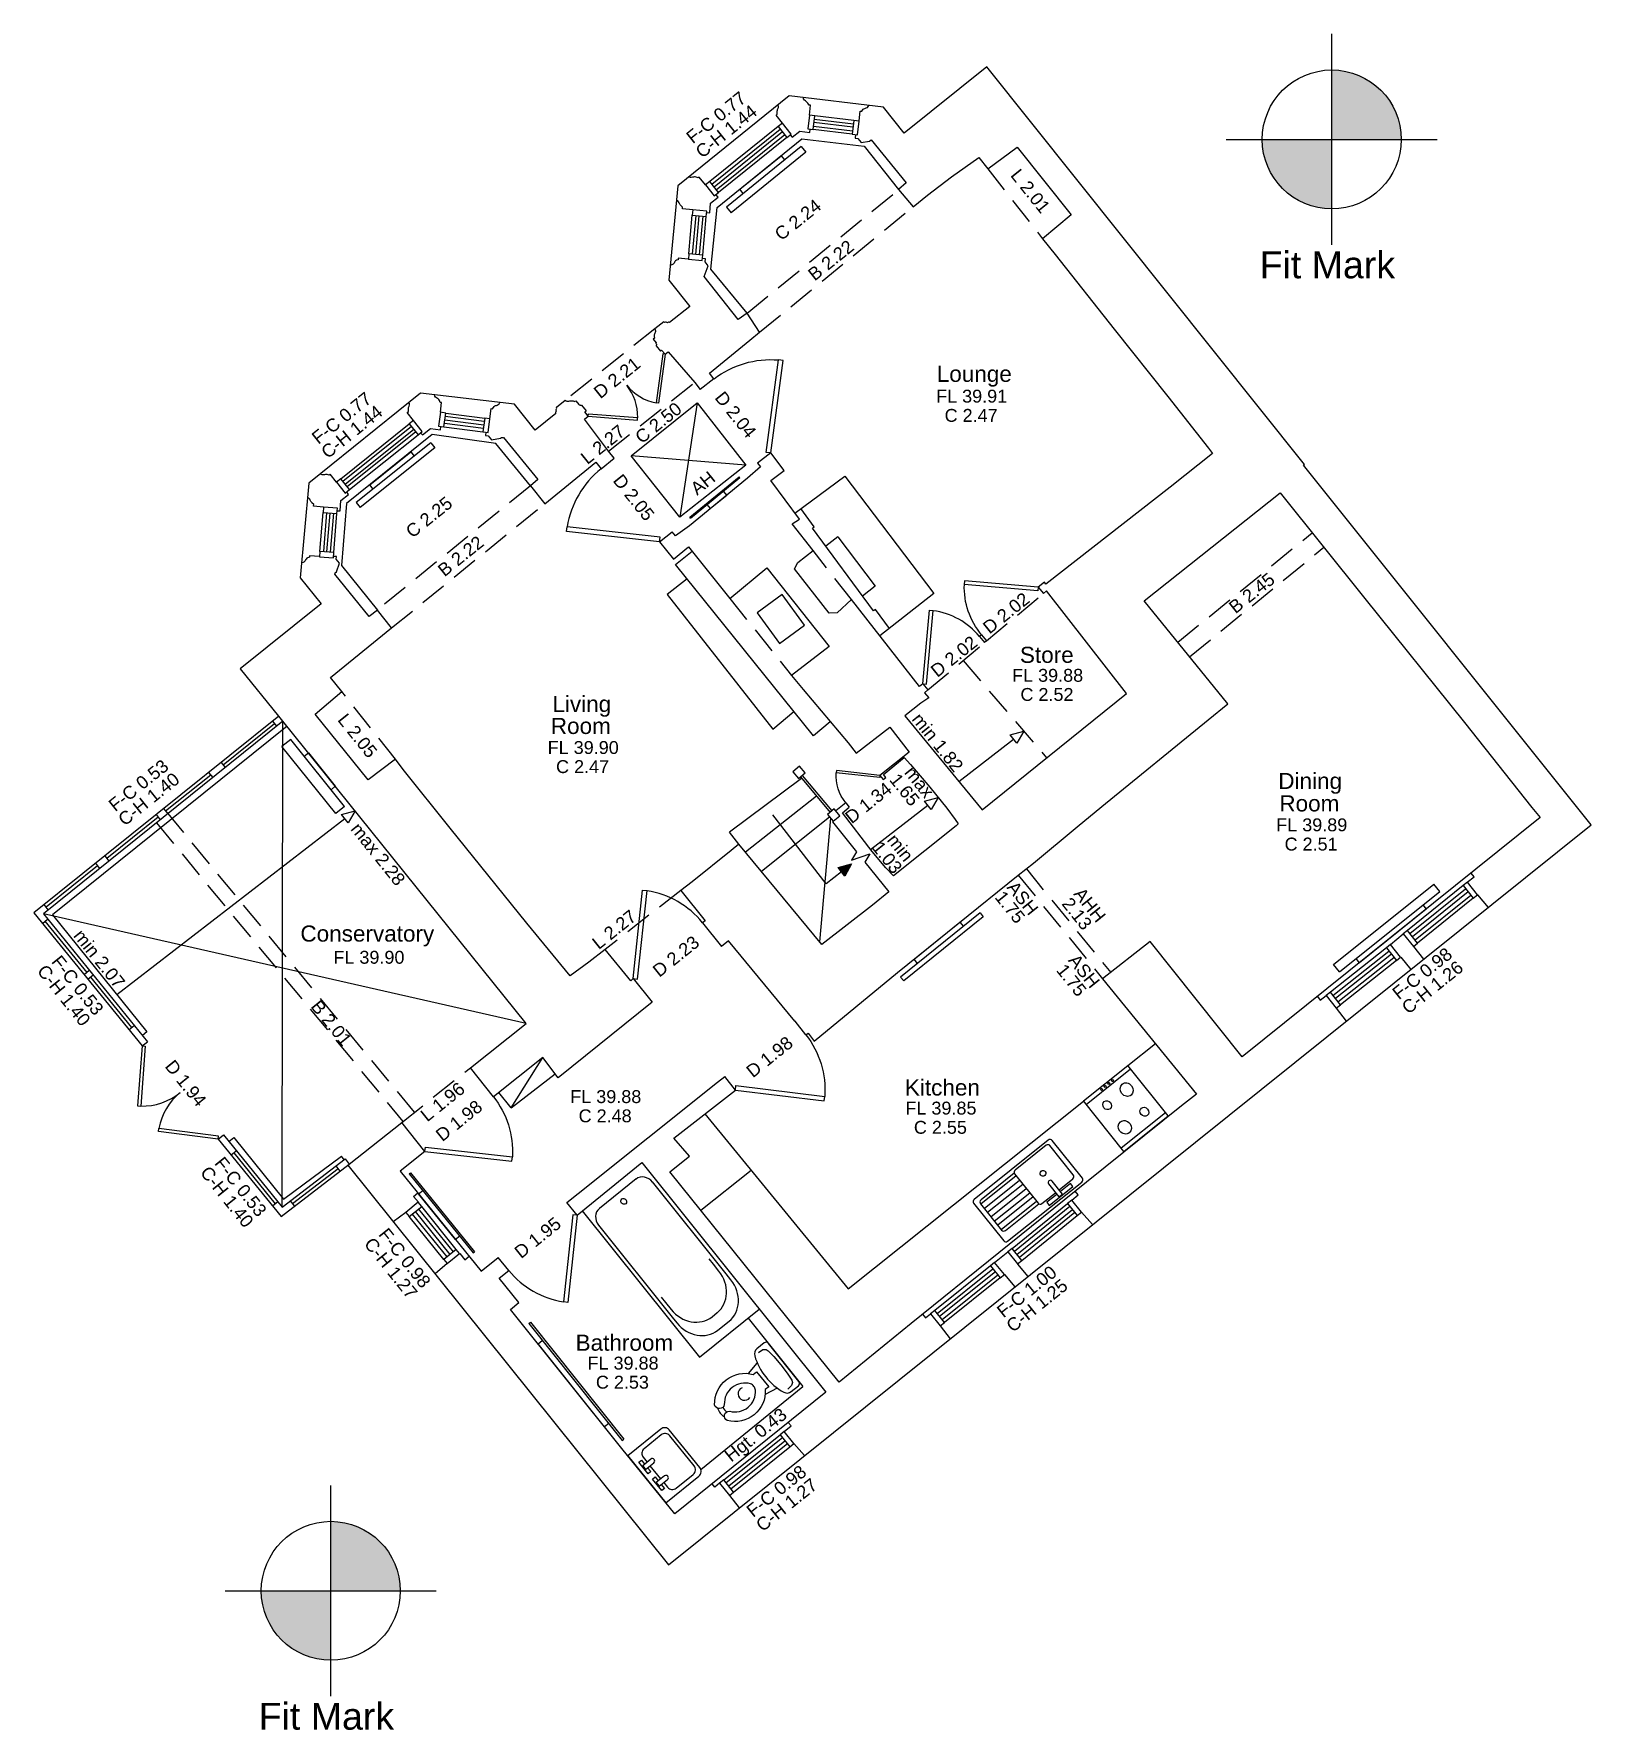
# Model space of a CAD drawing. Extents: x 264089.1 to 264103.6, y 695134.3 to 695150.
import ezdxf
from ezdxf.enums import TextEntityAlignment as Align

# ---------------------------------------------------------------- set-up
doc = ezdxf.new("R2010")
doc.units = 0
doc.linetypes.add('DASHED2', pattern=[0.375, 0.25, -0.125])
doc.layers.get('0').update_dxf_attribs({"linetype": 'CONTINUOUS'})
for name, color, linetype in [('ACCESS_HATCH', 253, 'CONTINUOUS'), ('BEAMS', 12, 'DASHED2'), ('CEILING_HEIGHTS', 84, 'CONTINUOUS'), ('CEILING_LINE', 84, 'DASHED2'), ('DOORS', 10, 'CONTINUOUS'), ('ELECTRICAL', 2, 'CONTINUOUS'), ('EXTERNAL_WALLS', 34, 'CONTINUOUS'), ('FIREPLACE', 84, 'CONTINUOUS'), ('FITMARK', 253, 'CONTINUOUS'), ('FIXTURES', 85, 'CONTINUOUS'), ('FLOOR_LEVELS', 1, 'CONTINUOUS'), ('INTERNAL_WALLS', 40, 'CONTINUOUS'), ('KITCHEN', 85, 'CONTINUOUS'), ('LINTEL', 114, 'DASHED2'), ('RADIATORS', 212, 'CONTINUOUS'), ('ROOM_NAME', 7, 'CONTINUOUS'), ('SANITARY', 85, 'CONTINUOUS'), ('SKYLIGHTS', 142, 'CONTINUOUS'), ('STAIRS', 203, 'CONTINUOUS'), ('WINDOWS', 142, 'CONTINUOUS')]:
    doc.layers.add(name, color=color, linetype=linetype)
doc.styles.add('ARIAL', font='arial.ttf')
doc.styles.get("Standard").update_dxf_attribs({"font": 'arial.ttf'})

# ---------------------------------------------------------------- blocks, each defined once
blk = doc.blocks.new('1 SD')
at = {"layer": 'DOORS'}
for p, q in [((0, 0), (0.707, 0.707)), ((0.035, -0.035), (0.742, 0.671)), ((0, 0), (0.035, -0.035))]:
    blk.add_line(p, q, dxfattribs=at)
blk.add_lwpolyline([(0.707, 0.707), (0.742, 0.671)], dxfattribs=at)
blk.add_arc((0.001, 0), 0.999, 359.9944, 42.1467, dxfattribs=at)
blk = doc.blocks.new('*U146')
at = {"layer": 'RADIATORS'}
for p, q in [((0.05, 0.89), (0.05, 0)), ((0.05, 0.89), (0.11, 0.89)), ((0.11, 0.89), (0.11, 0)), ((0, 0.201), (0, 0.69)), ((0, 0.69), (0.05, 0.69)), ((0.05, 0.201), (0, 0.201)), ((0.05, 0), (0.11, 0))]:
    blk.add_line(p, q, dxfattribs=at)
blk = doc.blocks.new('*U141')
at = {"layer": 'WINDOWS'}
for p, q in [((0.05, 0.13), (0, 0.13)), ((0, 0.13), (0, 0)), ((0, 0), (0.05, 0)), ((0.05, 0), (0.05, 0.13)), ((0.413, 0.13), (0.05, 0.13)), ((0.413, 0.065), (0.05, 0.065)), ((0.413, 0), (0.05, 0)), ((0.463, 0.13), (0.413, 0.13)), ((0.413, 0.13), (0.413, 0)), ((0.463, 0), (0.463, 0.13)), ((0.413, 0), (0.463, 0))]:
    blk.add_line(p, q, dxfattribs=at)
for points in [[(0.05, 0.097), (0.413, 0.097)], [(0.05, 0.032), (0.413, 0.032)]]:
    blk.add_lwpolyline(points, dxfattribs=at)
blk = doc.blocks.new('*U142')
at = {"layer": 'WINDOWS'}
for p, q in [((0.05, 0.13), (0, 0.13)), ((0, 0.13), (0, 0)), ((0, 0), (0.05, 0)), ((0.05, 0), (0.05, 0.13)), ((0.868, 0.13), (0.05, 0.13)), ((0.868, 0.065), (0.05, 0.065)), ((0.868, 0), (0.05, 0)), ((0.918, 0.13), (0.868, 0.13)), ((0.868, 0.13), (0.868, 0)), ((0.918, 0), (0.918, 0.13)), ((0.868, 0), (0.918, 0))]:
    blk.add_line(p, q, dxfattribs=at)
for points in [[(0.05, 0.097), (0.868, 0.097)], [(0.05, 0.032), (0.868, 0.032)]]:
    blk.add_lwpolyline(points, dxfattribs=at)
blk = doc.blocks.new('*U138')
at = {"layer": 'WINDOWS'}
for p, q in [((0.05, 0.13), (0, 0.13)), ((0, 0.13), (0, 0)), ((0, 0), (0.05, 0)), ((0.05, 0), (0.05, 0.13)), ((0.416, 0.13), (0.05, 0.13)), ((0.416, 0.065), (0.05, 0.065)), ((0.416, 0), (0.05, 0)), ((0.466, 0.13), (0.416, 0.13)), ((0.416, 0.13), (0.416, 0)), ((0.466, 0), (0.466, 0.13)), ((0.416, 0), (0.466, 0))]:
    blk.add_line(p, q, dxfattribs=at)
for points in [[(0.05, 0.097), (0.416, 0.097)], [(0.05, 0.032), (0.416, 0.032)]]:
    blk.add_lwpolyline(points, dxfattribs=at)
blk = doc.blocks.new('DD_Kubit')
at = {"layer": 'DOORS'}
for p, q in [((0, 0), (0.362, 0.345)), ((0.017, -0.018), (0.38, 0.326)), ((0.362, 0.345), (0.38, 0.326)), ((0.638, 0.345), (0.62, 0.326)), ((0.983, -0.018), (0.62, 0.326)), ((1, 0), (0.638, 0.345)), ((0, 0), (0.017, -0.018)), ((1, 0), (0.983, -0.018))]:
    blk.add_line(p, q, dxfattribs=at)
for centre, major_axis, start_param, end_param in [((-0.006, -0.001), (-0.358, 0.358), 3.929235, 4.630158), ((1.006, -0.001), (0.358, 0.358), 1.653027, 2.35395)]:
    blk.add_ellipse(centre, major_axis=major_axis, ratio=1, start_param=start_param, end_param=end_param, dxfattribs=at)
blk = doc.blocks.new('1 DD')
blk.add_blockref('DD_Kubit', (0, 0))
blk = doc.blocks.new('*U139')
at = {"layer": 'RADIATORS'}
for p, q in [((0.05, 0.596), (0.05, 0)), ((0.05, 0.596), (0.06, 0.596)), ((0.06, 0.596), (0.06, 0)), ((0, 0.201), (0, 0.396)), ((0, 0.396), (0.05, 0.396)), ((0.05, 0.201), (0, 0.201)), ((0.05, 0), (0.06, 0))]:
    blk.add_line(p, q, dxfattribs=at)
blk = doc.blocks.new('*U140')
at = {"layer": 'WINDOWS'}
for p, q in [((0.05, 0.13), (0, 0.13)), ((0, 0.13), (0, 0)), ((0, 0), (0.05, 0)), ((0.05, 0), (0.05, 0.13)), ((0.411, 0.13), (0.05, 0.13)), ((0.411, 0.065), (0.05, 0.065)), ((0.411, 0), (0.05, 0)), ((0.461, 0.13), (0.411, 0.13)), ((0.411, 0.13), (0.411, 0)), ((0.461, 0), (0.461, 0.13)), ((0.411, 0), (0.461, 0))]:
    blk.add_line(p, q, dxfattribs=at)
for points in [[(0.05, 0.097), (0.411, 0.097)], [(0.05, 0.032), (0.411, 0.032)]]:
    blk.add_lwpolyline(points, dxfattribs=at)
blk = doc.blocks.new('*U143')
at = {"layer": 'WINDOWS'}
for p, q in [((0.05, 0.13), (0, 0.13)), ((0, 0.13), (0, 0)), ((0, 0), (0.05, 0)), ((0.05, 0), (0.05, 0.13)), ((0.868, 0.13), (0.05, 0.13)), ((0.868, 0.065), (0.05, 0.065)), ((0.868, 0), (0.05, 0)), ((0.918, 0.13), (0.868, 0.13)), ((0.868, 0.13), (0.868, 0)), ((0.918, 0), (0.918, 0.13)), ((0.868, 0), (0.918, 0))]:
    blk.add_line(p, q, dxfattribs=at)
for points in [[(0.05, 0.098), (0.868, 0.098)], [(0.05, 0.033), (0.868, 0.033)]]:
    blk.add_lwpolyline(points, dxfattribs=at)
blk = doc.blocks.new('*U144')
at = {"layer": 'WINDOWS'}
for p, q in [((0.05, 0.13), (0, 0.13)), ((0, 0.13), (0, 0)), ((0, 0), (0.05, 0)), ((0.05, 0), (0.05, 0.13)), ((0.416, 0.13), (0.05, 0.13)), ((0.416, 0.065), (0.05, 0.065)), ((0.416, 0), (0.05, 0)), ((0.466, 0.13), (0.416, 0.13)), ((0.416, 0.13), (0.416, 0)), ((0.466, 0), (0.466, 0.13)), ((0.416, 0), (0.466, 0))]:
    blk.add_line(p, q, dxfattribs=at)
for points in [[(0.05, 0.097), (0.416, 0.097)], [(0.05, 0.032), (0.416, 0.032)]]:
    blk.add_lwpolyline(points, dxfattribs=at)
blk = doc.blocks.new('*U145')
at = {"layer": 'RADIATORS'}
for p, q in [((0.05, 0.896), (0.05, 0)), ((0.05, 0.896), (0.119, 0.896)), ((0.119, 0.896), (0.119, 0)), ((0, 0.201), (0, 0.696)), ((0, 0.696), (0.05, 0.696)), ((0.05, 0.201), (0, 0.201)), ((0.05, 0), (0.119, 0))]:
    blk.add_line(p, q, dxfattribs=at)
blk = doc.blocks.new('*U135')
at = {"layer": 'WINDOWS'}
for p, q in [((0.05, 0.15), (0, 0.15)), ((0, 0.15), (0, 0)), ((0, 0), (0.05, 0)), ((0.05, 0), (0.05, 0.15)), ((0.563, 0.15), (0.05, 0.15)), ((0.563, 0.075), (0.05, 0.075)), ((0.563, 0), (0.05, 0)), ((0.613, 0.15), (0.563, 0.15)), ((0.563, 0.15), (0.563, 0)), ((0.613, 0), (0.613, 0.15)), ((0.563, 0), (0.613, 0))]:
    blk.add_line(p, q, dxfattribs=at)
for points in [[(0.05, 0.112), (0.563, 0.112)], [(0.05, 0.037), (0.563, 0.037)]]:
    blk.add_lwpolyline(points, dxfattribs=at)
blk = doc.blocks.new('*U136')
at = {"layer": 'RADIATORS'}
for p, q in [((0.05, 0.948), (0.05, 0)), ((0.05, 0.948), (0.064, 0.948)), ((0.064, 0.948), (0.064, 0)), ((0, 0.201), (0, 0.748)), ((0, 0.748), (0.05, 0.748)), ((0.05, 0.201), (0, 0.201)), ((0.05, 0), (0.064, 0))]:
    blk.add_line(p, q, dxfattribs=at)
blk = doc.blocks.new('*U137')
at = {"layer": 'WINDOWS'}
for p, q in [((0.05, 0.145), (0, 0.145)), ((0, 0.145), (0, 0)), ((0, 0), (0.05, 0)), ((0.05, 0), (0.05, 0.145)), ((0.715, 0.145), (0.05, 0.145)), ((0.715, 0.072), (0.05, 0.072)), ((0.715, 0), (0.05, 0)), ((0.765, 0.145), (0.715, 0.145)), ((0.715, 0.145), (0.715, 0)), ((0.765, 0), (0.765, 0.145)), ((0.715, 0), (0.765, 0))]:
    blk.add_line(p, q, dxfattribs=at)
for points in [[(0.05, 0.109), (0.715, 0.109)], [(0.05, 0.036), (0.715, 0.036)]]:
    blk.add_lwpolyline(points, dxfattribs=at)
blk = doc.blocks.new('*U133')
at = {"layer": 'WINDOWS'}
for p, q in [((0.05, 0.145), (0, 0.145)), ((0, 0.145), (0, 0)), ((0, 0), (0.05, 0)), ((0.05, 0), (0.05, 0.145)), ((0.715, 0.145), (0.05, 0.145)), ((0.715, 0.072), (0.05, 0.072)), ((0.715, 0), (0.05, 0)), ((0.765, 0.145), (0.715, 0.145)), ((0.715, 0.145), (0.715, 0)), ((0.765, 0), (0.765, 0.145)), ((0.715, 0), (0.765, 0))]:
    blk.add_line(p, q, dxfattribs=at)
for points in [[(0.05, 0.109), (0.715, 0.109)], [(0.05, 0.036), (0.715, 0.036)]]:
    blk.add_lwpolyline(points, dxfattribs=at)
blk = doc.blocks.new('*U134')
at = {"layer": 'RADIATORS'}
for p, q in [((0.05, 0.951), (0.05, 0)), ((0.05, 0.951), (0.096, 0.951)), ((0.096, 0.951), (0.096, 0)), ((0, 0.201), (0, 0.751)), ((0, 0.751), (0.05, 0.751)), ((0.05, 0.201), (0, 0.201)), ((0.05, 0), (0.096, 0))]:
    blk.add_line(p, q, dxfattribs=at)
blk = doc.blocks.new('SR')
at = {"layer": 'KITCHEN'}
for p, q in [((0.125, 0.855), (0.125, 0.45)), ((0.175, 0.45), (0.175, 0.855)), ((0.225, 0.855), (0.225, 0.45)), ((0.275, 0.855), (0.275, 0.45)), ((0.325, 0.45), (0.325, 0.855)), ((0.375, 0.855), (0.375, 0.45)), ((0.425, 0.45), (0.425, 0.855))]:
    blk.add_line(p, q, dxfattribs=at)
for points in [[(0, 0.025, 0.414214), (0.025, 0), (0.475, 0, 0.414214), (0.5, 0.025), (0.5, 0.875, 0.414214), (0.475, 0.9), (0.025, 0.9, 0.414214), (0, 0.875)], [(0.18, 0.269), (0.025, 0.269), (0.025, 0.227), (0.18, 0.227, 0.945676)]]:
    blk.add_lwpolyline(points, format="xyb", close=True, dxfattribs=at)
for points in [[(0.456, 0.449), (0.456, 0.83, 0.414214), (0.431, 0.855), (0.117, 0.855, 0.414214), (0.092, 0.83), (0.092, 0.449)], [(0.075, 0.227), (0.076, 0.07, 0.412471), (0.101, 0.045), (0.45, 0.045, 0.414214), (0.475, 0.07), (0.475, 0.425, 0.414214), (0.45, 0.45), (0.1, 0.45, 0.414214), (0.075, 0.425), (0.075, 0.269)]]:
    blk.add_lwpolyline(points, format="xyb", dxfattribs=at)
blk.add_lwpolyline([(0.056, 0.269), (0.056, 0.383), (0.019, 0.383), (0.019, 0.113), (0.056, 0.113), (0.056, 0.227)], dxfattribs=at)
blk.add_circle((0.289, 0.248), 0.026, dxfattribs=at)
blk = doc.blocks.new('C')
at = {"layer": 'KITCHEN'}
for p, q in [((0, 0.6), (0.6, 0.6)), ((0, 0.6), (0, 0)), ((0.04, 0.6), (0.04, 0)), ((0.56, 0.6), (0.56, 0)), ((0.6, 0.6), (0.6, 0)), ((0, 0), (0.6, 0))]:
    blk.add_line(p, q, dxfattribs=at)
for centre, radius in [((0.168, 0.432), 0.066), ((0.432, 0.432), 0.044), ((0.58, 0.375), 0.01), ((0.58, 0.325), 0.01), ((0.168, 0.168), 0.044), ((0.432, 0.168), 0.066), ((0.58, 0.275), 0.01), ((0.58, 0.225), 0.01)]:
    blk.add_circle(centre, radius, dxfattribs=at)
blk = doc.blocks.new('*U129')
at = {"layer": 'WINDOWS'}
for p, q in [((0.05, 0.15), (0, 0.15)), ((0, 0.15), (0, 0)), ((0, 0), (0.05, 0)), ((0.05, 0), (0.05, 0.15)), ((0.715, 0.15), (0.05, 0.15)), ((0.715, 0.075), (0.05, 0.075)), ((0.715, 0), (0.05, 0)), ((0.765, 0.15), (0.715, 0.15)), ((0.715, 0.15), (0.715, 0)), ((0.765, 0), (0.765, 0.15)), ((0.715, 0), (0.765, 0))]:
    blk.add_line(p, q, dxfattribs=at)
for points in [[(0.05, 0.112), (0.715, 0.112)], [(0.05, 0.037), (0.715, 0.037)]]:
    blk.add_lwpolyline(points, dxfattribs=at)
blk = doc.blocks.new('*U130')
at = {"layer": 'WINDOWS'}
for p, q in [((0.05, 0.15), (0, 0.15)), ((0, 0.15), (0, 0)), ((0, 0), (0.05, 0)), ((0.05, 0), (0.05, 0.15)), ((0.716, 0.15), (0.05, 0.15)), ((0.716, 0.075), (0.05, 0.075)), ((0.716, 0), (0.05, 0)), ((0.766, 0.15), (0.716, 0.15)), ((0.716, 0.15), (0.716, 0)), ((0.766, 0), (0.766, 0.15)), ((0.716, 0), (0.766, 0))]:
    blk.add_line(p, q, dxfattribs=at)
for points in [[(0.05, 0.113), (0.716, 0.113)], [(0.05, 0.038), (0.716, 0.038)]]:
    blk.add_lwpolyline(points, dxfattribs=at)
blk = doc.blocks.new('*U131')
at = {"layer": 'RADIATORS'}
for p, q in [((0.05, 1.196), (0.05, 0)), ((0.05, 1.196), (0.138, 1.196)), ((0.138, 1.196), (0.138, 0)), ((0, 0.201), (0, 0.996)), ((0, 0.996), (0.05, 0.996)), ((0.05, 0.201), (0, 0.201)), ((0.05, 0), (0.138, 0))]:
    blk.add_line(p, q, dxfattribs=at)
blk = doc.blocks.new('*U132')
at = {"layer": 'WINDOWS'}
for p, q in [((0.05, 0.145), (0, 0.145)), ((0, 0.145), (0, 0)), ((0, 0), (0.05, 0)), ((0.05, 0), (0.05, 0.145)), ((0.721, 0.145), (0.05, 0.145)), ((0.721, 0.073), (0.05, 0.073)), ((0.721, 0), (0.05, 0)), ((0.771, 0.145), (0.721, 0.145)), ((0.721, 0.145), (0.721, 0)), ((0.771, 0), (0.771, 0.145)), ((0.721, 0), (0.771, 0))]:
    blk.add_line(p, q, dxfattribs=at)
for points in [[(0.05, 0.109), (0.721, 0.109)], [(0.05, 0.036), (0.721, 0.036)]]:
    blk.add_lwpolyline(points, dxfattribs=at)
blk = doc.blocks.new('*U147')
at = {"layer": 'RADIATORS'}
for p, q in [((0.05, 1.392), (0.05, 0)), ((0.05, 1.392), (0.07, 1.392)), ((0.07, 1.392), (0.07, 0)), ((0, 0.201), (0, 1.192)), ((0, 1.192), (0.05, 1.192)), ((0.05, 0.201), (0, 0.201)), ((0.05, 0), (0.07, 0))]:
    blk.add_line(p, q, dxfattribs=at)
blk = doc.blocks.new('WB-Sigma')
at = {"layer": 'SANITARY'}
blk.add_line((0.091, 0.18), (0.091, 0.3195), dxfattribs=at)
for points in [[(0.35, 0, 0.4142136), (0.4, 0.05), (0.4, 0.449, 0.4142136), (0.35, 0.499), (0, 0.499), (0, 0)], [(0.044, 0.3585), (0.044, 0.3195), (0.131, 0.3195, 1), (0.131, 0.3585)], [(0.044, 0.18), (0.044, 0.141), (0.131, 0.141, 1), (0.131, 0.18)]]:
    blk.add_lwpolyline(points, format="xyb", close=True, dxfattribs=at)
blk.add_lwpolyline([(0.091, 0.141), (0.091, 0.091, 0.4142136), (0.141, 0.041), (0.322, 0.041, 0.4142136), (0.372, 0.091), (0.372, 0.409, 0.4142136), (0.322, 0.459), (0.141, 0.459, 0.4142136), (0.091, 0.409), (0.091, 0.3585)], format="xyb", dxfattribs=at)
for points in [[(0.065, 0.3195), (0.065, 0.2785), (0.037, 0.2785), (0.037, 0.4005), (0.065, 0.4005), (0.065, 0.3585)], [(0.065, 0.141), (0.065, 0.1), (0.037, 0.1), (0.037, 0.222), (0.065, 0.222), (0.065, 0.18)]]:
    blk.add_lwpolyline(points, dxfattribs=at)
blk = doc.blocks.new('WC-Sigma')
at = {"layer": 'SANITARY'}
blk.add_line((0.251, -0.09), (0.251, 0.09), dxfattribs=at)
blk.add_lwpolyline([(0, 0.228), (0, -0.228, 0.4142), (0.029, -0.256), (0.115, -0.256, 0.310656), (0.172, -0.217, 0.197491), (0.172, 0.217, 0.310637), (0.115, 0.256), (0.029, 0.256, 0.414144)], format="xyb", close=True, dxfattribs=at)
for points in [[(0.124, -0.219), (0.077, -0.215), (0.053, -0.196), (0.045, -0.176), (0.037, -0.099), (0.035, 0), (0.037, 0.099), (0.045, 0.176), (0.053, 0.196), (0.077, 0.215), (0.124, 0.219)], [(0.196, 0.148), (0.321, 0.125)], [(0.321, -0.125), (0.196, -0.148)]]:
    blk.add_lwpolyline(points, dxfattribs=at)
blk.add_lwpolyline([(0.251, 0.09), (0.291, 0.09, -0.508364), (0.748, 0.094, -0.831082), (0.676, 0.04, 0.51241), (0.365, 0.037, 0.135103), (0.356, 0, 0.135103), (0.365, -0.037, 0.51241), (0.676, -0.04, -0.831082), (0.748, -0.094, -0.508364), (0.291, -0.09), (0.251, -0.09)], format="xyb", dxfattribs=at)
for centre, radius, start, end in [((0.466, 0), 0.0612, 254.1444, 105.8556), ((0.597, 0), 0.109, 345.1639, 14.8361), ((0.599, 0), 0.157, 340.8749, 19.1251)]:
    blk.add_arc(centre, radius, start, end, dxfattribs=at)
blk = doc.blocks.new('*U128')
at = {"layer": 'RADIATORS'}
for p, q in [((0.05, 0.8), (0.05, 0)), ((0.05, 0.8), (0.156, 0.8)), ((0.156, 0.8), (0.156, 0)), ((0, 0.201), (0, 0.6)), ((0, 0.6), (0.05, 0.6)), ((0.05, 0.201), (0, 0.201)), ((0.05, 0), (0.156, 0))]:
    blk.add_line(p, q, dxfattribs=at)

msp = doc.modelspace()

# ---------------------------------------------------------------- hatches: boundary and pattern name
at = {"layer": 'FITMARK'}
h = msp.add_hatch(color=256, dxfattribs=at)
h.dxf.hatch_style = 1
h.paths.add_polyline_path([(264101.179, 695149.063), (264100.532, 695149.063, 0.414214), (264101.179, 695148.416)])
h.paths.add_polyline_path([(264101.179, 695149.71), (264101.179, 695149.063), (264101.826, 695149.063, 0.414214)])
h = msp.add_hatch(color=256, dxfattribs=at)
h.dxf.hatch_style = 1
h.paths.add_polyline_path([(264091.861, 695135.551), (264091.214, 695135.551, 0.414214), (264091.861, 695134.904)])
h.paths.add_polyline_path([(264091.861, 695136.198), (264091.861, 695135.551), (264092.509, 695135.551, 0.414214)])
at = {"layer": 'STAIRS'}
h = msp.add_hatch(color=256, dxfattribs=at)
h.dxf.hatch_style = 1
h.paths.add_polyline_path([(264096.645, 695142.205), (264096.584, 695142.284), (264096.709, 695142.318)])

# ---------------------------------------------------------------- linework, layer by layer
msp.add_lwpolyline([(264095.331, 695145.095), (264095.33, 695145.094)])
at = {"layer": 'ACCESS_HATCH'}
msp.add_lwpolyline([(264094.657, 695146.116), (264095.271, 695146.61), (264095.726, 695146.032), (264095.109, 695145.545)], close=True, dxfattribs=at)
for points in [[(264095.271, 695146.61), (264095.109, 695145.545)], [(264095.726, 695146.032), (264094.657, 695146.116)]]:
    msp.add_lwpolyline(points, dxfattribs=at)
at = {"layer": 'BEAMS'}
for points in [[(264095.736, 695147.446), (264097.147, 695148.596)], [(264095.853, 695147.268), (264097.282, 695148.436)], [(264093.719, 695145.839), (264092.295, 695144.682)], [(264092.426, 695144.515), (264093.852, 695145.671)], [(264099.746, 695144.382), (264100.997, 695145.402)], [(264099.856, 695144.247), (264101.106, 695145.266)], [(264092.64, 695140.006), (264090.346, 695142.787)], [(264090.237, 695142.7), (264092.533, 695139.921)]]:
    msp.add_lwpolyline(points, dxfattribs=at)
at = {"layer": 'CEILING_HEIGHTS'}
for p, q in [((264098.186, 695143.52), (264098.312, 695143.554)), ((264098.247, 695143.441), (264098.186, 695143.52)), ((264098.312, 695143.554), (264098.247, 695143.441)), ((264097.388, 695142.904), (264097.514, 695142.938)), ((264097.514, 695142.938), (264097.449, 695142.825)), ((264091.962, 695142.779), (264092.087, 695142.813)), ((264092.023, 695142.7), (264091.962, 695142.779)), ((264092.087, 695142.813), (264092.023, 695142.7)), ((264097.449, 695142.825), (264097.388, 695142.904))]:
    msp.add_line(p, q, dxfattribs=at)
for points in [[(264097.707, 695143.087), (264098.217, 695143.48)], [(264096.886, 695142.454), (264097.418, 695142.865)], [(264089.869, 695141.102), (264091.992, 695142.74)]]:
    msp.add_lwpolyline(points, dxfattribs=at)
at = {"layer": 'CEILING_LINE'}
msp.add_lwpolyline([(264097.747, 695144.212), (264098.525, 695143.305)], dxfattribs=at)
at = {"layer": 'ELECTRICAL'}
for points in [[(264093.539, 695140.049), (264093.834, 695140.517)], [(264093.539, 695140.049), (264093.951, 695140.363)], [(264093.539, 695140.049), (264093.426, 695140.191)]]:
    msp.add_lwpolyline(points, dxfattribs=at)
at = {"layer": 'EXTERNAL_WALLS'}
for p, q in [((264094.973, 695147.063), (264094.941, 695147.102)), ((264094.258, 695146.487), (264094.226, 695146.527))]:
    msp.add_line(p, q, dxfattribs=at)
for points in [[(264092.02, 695139.513), (264095.004, 695135.794), (264103.593, 695142.682), (264100.917, 695146.032), (264100.925, 695146.038), (264097.968, 695149.739), (264097.199, 695149.122), (264097.007, 695149.365), (264096.129, 695149.468), (264095.092, 695148.63), (264095.007, 695147.754), (264095.203, 695147.509), (264095.015, 695147.358)], [(264094.941, 695147.102), (264094.929, 695147.092)], [(264094.929, 695147.092), (264094.929, 695147.092)], [(264093.956, 695146.512), (264093.764, 695146.358), (264093.571, 695146.599), (264092.696, 695146.7), (264091.657, 695145.863), (264091.575, 695144.982), (264091.772, 695144.741), (264091.018, 695144.136), (264091.375, 695143.694)], [(264094.226, 695146.527), (264094.238, 695146.537)], [(264094.238, 695146.537), (264094.238, 695146.537)], [(264102.536, 695142.03), (264102.634, 695141.913)], [(264101.939, 695141.55), (264102.034, 695141.432)], [(264101.821, 695141.451), (264101.914, 695141.336)], [(264101.221, 695140.975), (264101.312, 695140.853)], [(264092.559, 695139.074), (264092.443, 695138.986)], [(264098.85, 695139.075), (264098.953, 695138.961)], [(264092.944, 695138.597), (264092.832, 695138.501)], [(264098.255, 695138.593), (264098.349, 695138.477)], [(264098.132, 695138.496), (264098.228, 695138.38)], [(264097.535, 695138.017), (264097.627, 695137.898)], [(264096.173, 695136.922), (264096.272, 695136.812)], [(264095.572, 695136.439), (264095.664, 695136.324)]]:
    msp.add_lwpolyline(points, dxfattribs=at)
for points in [[(264096.316, 695149.29), (264096.327, 695149.381), (264096.313, 695149.383), (264096.301, 695149.402, 0.069425), (264096.279, 695149.422, -0.11246), (264096.263, 695149.44), (264096.26, 695149.453)], [(264096.065, 695149.215), (264096.006, 695149.288), (264096.017, 695149.297), (264096.016, 695149.32, -0.087705), (264096.023, 695149.349, 0.175443), (264096.029, 695149.371), (264096.025, 695149.384)], [(264096.779, 695149.235), (264096.79, 695149.327), (264096.804, 695149.325), (264096.817, 695149.344, -0.094784), (264096.846, 695149.356, 0.11246), (264096.865, 695149.369), (264096.872, 695149.381)], [(264095.35, 695148.639), (264095.29, 695148.713), (264095.28, 695148.705), (264095.263, 695148.713, 0.123676), (264095.229, 695148.711, -0.16163), (264095.205, 695148.71), (264095.195, 695148.713)], [(264095.231, 695148.408), (264095.135, 695148.417), (264095.136, 695148.431), (264095.119, 695148.447, -0.071816), (264095.105, 695148.472, 0.11246), (264095.091, 695148.492), (264095.079, 695148.498)], [(264095.189, 695147.948), (264095.096, 695147.957), (264095.095, 695147.943), (264095.078, 695147.939, 0.155927), (264095.056, 695147.911, -0.092622), (264095.037, 695147.895), (264095.02, 695147.89)], [(264095.015, 695147.358), (264095.004, 695147.362), (264094.996, 695147.355, 0.366383), (264094.969, 695147.359), (264094.961, 695147.365), (264094.878, 695147.299), (264094.882, 695147.291, -0.245659), (264094.876, 695147.258, 0.107205), (264094.87, 695147.228), (264094.873, 695147.212), (264094.863, 695147.204), (264094.891, 695147.168), (264094.888, 695147.162), (264094.893, 695147.156), (264094.89, 695147.141), (264094.929, 695147.092)], [(264092.631, 695146.447), (264092.573, 695146.52), (264092.584, 695146.529), (264092.583, 695146.552, -0.087705), (264092.59, 695146.581, 0.175443), (264092.595, 695146.603), (264092.592, 695146.616)], [(264092.881, 695146.523), (264092.891, 695146.614), (264092.878, 695146.615), (264092.872, 695146.633, 0.179754), (264092.845, 695146.656, -0.112599), (264092.831, 695146.672), (264092.827, 695146.685)], [(264093.343, 695146.463), (264093.353, 695146.557), (264093.367, 695146.555), (264093.382, 695146.578, -0.094784), (264093.41, 695146.589, 0.11246), (264093.429, 695146.602), (264093.436, 695146.614)], [(264093.956, 695146.512), (264093.955, 695146.527), (264093.963, 695146.533, -0.366383), (264093.965, 695146.561), (264093.961, 695146.57), (264094.044, 695146.636), (264094.051, 695146.631, 0.245659), (264094.085, 695146.629, -0.107205), (264094.116, 695146.628), (264094.131, 695146.622), (264094.141, 695146.63), (264094.169, 695146.595), (264094.176, 695146.596), (264094.18, 695146.59), (264094.196, 695146.59), (264094.238, 695146.537)], [(264091.915, 695145.872), (264091.856, 695145.946), (264091.846, 695145.938), (264091.828, 695145.944, 0.05827), (264091.794, 695145.94, -0.146363), (264091.77, 695145.943), (264091.761, 695145.947)], [(264091.793, 695145.64), (264091.7, 695145.649), (264091.702, 695145.663), (264091.684, 695145.679, -0.071816), (264091.67, 695145.704, 0.11246), (264091.657, 695145.724), (264091.645, 695145.73)], [(264091.756, 695145.179), (264091.663, 695145.187), (264091.662, 695145.173), (264091.645, 695145.169, 0.155927), (264091.623, 695145.141, -0.092622), (264091.604, 695145.125), (264091.587, 695145.12)]]:
    msp.add_lwpolyline(points, format="xyb", dxfattribs=at)
at = {"layer": 'FIREPLACE'}
for points in [[(264096.182, 695145.585), (264096.646, 695145.928), (264097.476, 695144.835), (264096.972, 695144.441)], [(264097.062, 695144.511), (264096.931, 695144.687), (264096.914, 695144.675), (264096.345, 695145.444), (264096.362, 695145.457), (264096.237, 695145.626)], [(264096.58, 695145.364), (264096.469, 695145.277)], [(264096.58, 695145.364), (264096.93, 695144.904)], [(264096.511, 695143.642), (264096.356, 695143.511), (264095.069, 695145.105), (264095.224, 695145.229)], [(264095.177, 695144.972), (264094.992, 695144.825), (264095.977, 695143.572), (264096.173, 695143.738)], [(264096.93, 695144.904), (264096.812, 695144.812)]]:
    msp.add_lwpolyline(points, dxfattribs=at)
msp.add_lwpolyline([(264095.829, 695144.656), (264096.039, 695144.37), (264096.272, 695144.541), (264096.062, 695144.828)], close=True, dxfattribs=at)
at = {"layer": 'FITMARK'}
for points in [[(264101.179, 695148.081), (264101.179, 695150.045)], [(264101.179, 695148.416), (264101.179, 695149.71)], [(264100.197, 695149.063), (264102.161, 695149.063)], [(264100.532, 695149.063), (264101.826, 695149.063)], [(264091.861, 695134.569), (264091.861, 695136.533)], [(264091.861, 695134.904), (264091.861, 695136.198)], [(264090.879, 695135.551), (264092.843, 695135.551)], [(264091.214, 695135.551), (264092.509, 695135.551)]]:
    msp.add_lwpolyline(points, dxfattribs=at)
for centre in [(264101.179, 695149.063), (264091.861, 695135.551)]:
    msp.add_circle(centre, 0.647, dxfattribs=at)
at = {"layer": 'FIXTURES'}
for points in [[(264096.277, 695143.166), (264096.224, 695143.228), (264096.162, 695143.175), (264096.214, 695143.113)], [(264096.6, 695142.767), (264096.547, 695142.83), (264096.485, 695142.777), (264096.537, 695142.715)]]:
    msp.add_lwpolyline(points, close=True, dxfattribs=at)
for points in [[(264096.232, 695143.128), (264096.51, 695142.798)], [(264096.249, 695143.142), (264096.526, 695142.812)]]:
    msp.add_lwpolyline(points, dxfattribs=at)
at = {"layer": 'INTERNAL_WALLS'}
for p, q in [((264095.428, 695146.834), (264095.3, 695146.736)), ((264092.806, 695146.316), (264092.007, 695145.673)), ((264093.397, 695146.231), (264092.806, 695146.316)), ((264093.719, 695145.839), (264093.397, 695146.231)), ((264094.377, 695145.997), (264094.499, 695146.095)), ((264095.957, 695146.144), (264095.834, 695146.049)), ((264092.007, 695145.673), (264091.961, 695145.096)), ((264094.922, 695145.316), (264095.04, 695145.411)), ((264091.961, 695145.096), (264092.295, 695144.682)), ((264098.447, 695144.894), (264098.495, 695144.837)), ((264097.9, 695144.436), (264097.947, 695144.379)), ((264097.919, 695144.452), (264097.966, 695144.395)), ((264097.373, 695143.995), (264097.42, 695143.938)), ((264091.454, 695143.6), (264089.271, 695141.843)), ((264093.68, 695140.834), (264091.416, 695143.647)), ((264096.973, 695143.142), (264097.004, 695143.103)), ((264096.655, 695142.886), (264096.687, 695142.846)), ((264095.322, 695141.771), (264095.499, 695141.551)), ((264094.676, 695141.25), (264094.853, 695141.031)), ((264093.16, 695140.42), (264093.68, 695140.834)), ((264093.375, 695140.15), (264093.16, 695140.42)), ((264095.627, 695140.213), (264095.529, 695140.339)), ((264092.737, 695139.642), (264092.521, 695139.912)), ((264094.153, 695139.048), (264094.058, 695139.165)), ((264093.518, 695138.533), (264093.42, 695138.655))]:
    msp.add_line(p, q, dxfattribs=at)
for points in [[(264096.137, 695149.106), (264096.156, 695149.083), (264096.226, 695149.14), (264096.32, 695149.129), (264096.324, 695149.159)], [(264096.746, 695149.108), (264096.743, 695149.076), (264096.768, 695149.072), (264096.799, 695149.036), (264096.876, 695149.046), (264096.892, 695149.058), (264097.217, 695148.659), (264097.147, 695148.596), (264097.282, 695148.436), (264097.415, 695148.544), (264097.64, 695148.715), (264097.895, 695148.894), (264097.976, 695148.79), (264098.249, 695148.991), (264098.754, 695148.362), (264098.487, 695148.139), (264098.603, 695147.992), (264099.155, 695147.297), (264099.652, 695146.67), (264100.032, 695146.188), (264100.068, 695146.138), (264099.674, 695145.827), (264098.518, 695144.923), (264098.504, 695144.941), (264098.447, 695144.894)], [(264095.736, 695147.446), (264095.4, 695147.856), (264095.459, 695148.429), (264096.246, 695149.069), (264096.827, 695148.999), (264097.147, 695148.596)], [(264095.359, 695148.382), (264095.389, 695148.379), (264095.397, 695148.471), (264095.466, 695148.526), (264095.446, 695148.55)], [(264095.428, 695146.834), (264095.387, 695146.888), (264095.763, 695147.194), (264095.853, 695147.268), (264095.736, 695147.446), (264095.654, 695147.388), (264095.338, 695147.788), (264095.374, 695147.886), (264095.346, 695147.925), (264095.348, 695147.952), (264095.32, 695147.955)], [(264094.973, 695147.063), (264095.001, 695147.085)], [(264095.001, 695147.085), (264095.25, 695146.801), (264095.3, 695146.736)], [(264094.499, 695146.095), (264094.446, 695146.162), (264094.224, 695146.46), (264094.258, 695146.487)], [(264092.697, 695146.333), (264092.715, 695146.312), (264092.79, 695146.372), (264092.881, 695146.361), (264092.885, 695146.391)], [(264093.305, 695146.337), (264093.302, 695146.308), (264093.325, 695146.305), (264093.357, 695146.266), (264093.44, 695146.282), (264093.449, 695146.289), (264093.468, 695146.287), (264093.789, 695145.896), (264093.719, 695145.839), (264093.852, 695145.671), (264094.329, 695146.058), (264094.377, 695145.997)], [(264097.373, 695143.995), (264097.341, 695143.969), (264096.708, 695144.779), (264096.575, 695144.657), (264096.501, 695144.652), (264096.177, 695145.064), (264096.209, 695145.123), (264096.35, 695145.237), (264096.157, 695145.484), (264096.223, 695145.529), (264095.958, 695145.887), (264096.081, 695145.982), (264095.957, 695146.144)], [(264095.834, 695146.049), (264095.861, 695146.014), (264095.741, 695145.909), (264095.2, 695145.465), (264095.071, 695145.372), (264095.04, 695145.411)], [(264091.921, 695145.607), (264091.948, 695145.605), (264091.955, 695145.701), (264092.027, 695145.758), (264092.009, 695145.781)], [(264096.284, 695140.727), (264096.304, 695140.742), (264096.361, 695140.669), (264097.137, 695141.306), (264098.26, 695142.214), (264098.404, 695142.324), (264098.808, 695142.665), (264099.039, 695142.852), (264100.028, 695143.659), (264100.213, 695143.809), (264099.433, 695144.767), (264100.7, 695145.774), (264101.487, 695144.79), (264102.414, 695143.634), (264103.043, 695142.845), (264103.119, 695142.75), (264100.346, 695140.521), (264099.489, 695141.596), (264099.046, 695141.249), (264099.921, 695140.175), (264099.781, 695140.065), (264098.896, 695139.356), (264097.264, 695138.041), (264096.592, 695137.492), (264095.016, 695139.453), (264095.199, 695139.599), (264095.054, 695139.765), (264095.627, 695140.213)], [(264094.922, 695145.316), (264095.05, 695145.156), (264095.192, 695145.269), (264095.575, 695144.789), (264095.921, 695145.076), (264096.499, 695144.343), (264096.151, 695144.073), (264096.257, 695143.941), (264096.677, 695143.447), (264096.752, 695143.349), (264097.065, 695143.592), (264097.245, 695143.36), (264096.973, 695143.142)], [(264094.676, 695141.25), (264094.653, 695141.231), (264094.414, 695141.522), (264094.264, 695141.405), (264094.088, 695141.275), (264093.687, 695141.766), (264092.972, 695142.65), (264092.536, 695143.198), (264092.462, 695143.292), (264092.208, 695143.1), (264091.716, 695143.711), (264091.963, 695143.923), (264091.859, 695144.055), (264092.426, 695144.515), (264092.295, 695144.682), (264092.217, 695144.623), (264091.9, 695145.015), (264091.901, 695145.029), (264091.913, 695145.038), (264091.943, 695145.117), (264091.912, 695145.155), (264091.913, 695145.179), (264091.887, 695145.181)], [(264097.388, 695143.912), (264097.427, 695143.863), (264097.353, 695143.816), (264097.205, 695143.696), (264097.926, 695142.821), (264099.267, 695143.906), (264098.523, 695144.861), (264098.495, 695144.837)], [(264097.919, 695144.452), (264097.9, 695144.436)], [(264097.966, 695144.395), (264097.947, 695144.379)], [(264097.42, 695143.938), (264097.388, 695143.912)], [(264097.004, 695143.103), (264097.029, 695143.123), (264097.006, 695143.15), (264097.198, 695143.308), (264097.256, 695143.243), (264097.438, 695143.033), (264097.596, 695142.836), (264097.674, 695142.731), (264097.701, 695142.692), (264097.683, 695142.672), (264097.098, 695142.207), (264097.027, 695142.283), (264096.901, 695142.435), (264096.623, 695142.794)], [(264096.655, 695142.886), (264096.562, 695142.812)], [(264096.623, 695142.794), (264096.687, 695142.846)], [(264097.057, 695142.057), (264096.904, 695141.934), (264096.432, 695141.569), (264095.66, 695142.503), (264095.588, 695142.443), (264095.224, 695142.152), (264095.119, 695142.07), (264095.345, 695141.789), (264095.322, 695141.771)], [(264102.441, 695142.147), (264102.504, 695142.197), (264102.476, 695142.233)], [(264089.271, 695141.843), (264090.148, 695140.756), (264090.107, 695140.722)], [(264096.284, 695140.727), (264096.184, 695140.855), (264096.182, 695140.853), (264096.182, 695140.853), (264095.563, 695141.603), (264095.499, 695141.551)], [(264101.727, 695141.569), (264101.845, 695141.666)], [(264101.045, 695141.083), (264101.072, 695141.049), (264101.128, 695141.093)], [(264094.853, 695141.031), (264093.979, 695140.326), (264093.834, 695140.517), (264093.375, 695140.15)], [(264094.058, 695139.165), (264094.164, 695139.25), (264095.462, 695140.286), (264095.529, 695140.339)], [(264092.033, 695139.523), (264092.521, 695139.912)], [(264090.912, 695139.733), (264090.957, 695139.77), (264091.42, 695139.197), (264091.96, 695139.596)], [(264092.737, 695139.642), (264092.507, 695139.458), (264093.26, 695138.527)], [(264091.984, 695139.564), (264091.96, 695139.596)], [(264094.153, 695139.048), (264094.756, 695139.539), (264096.468, 695137.401), (264095.064, 695136.268), (264094.571, 695136.875), (264093.534, 695138.171), (264093.613, 695138.235), (264093.429, 695138.461)], [(264092.676, 695139.168), (264092.632, 695139.223), (264092.671, 695139.255)], [(264098.758, 695139.188), (264098.819, 695139.237), (264098.791, 695139.271)], [(264093.061, 695138.691), (264093.108, 695138.633), (264093.148, 695138.666)], [(264098.041, 695138.609), (264098.164, 695138.706)], [(264093.26, 695138.527), (264093.42, 695138.655)], [(264093.429, 695138.461), (264093.518, 695138.533)], [(264095.746, 695138.09), (264096.255, 695137.454)], [(264097.368, 695138.125), (264097.396, 695138.091), (264097.445, 695138.13)], [(264095.306, 695136.679), (264096.255, 695137.454)], [(264096.082, 695137.035), (264096.146, 695137.086), (264096.119, 695137.119)], [(264095.481, 695136.553), (264095.437, 695136.517), (264095.412, 695136.548)]]:
    msp.add_lwpolyline(points, dxfattribs=at)
at = {"layer": 'KITCHEN'}
for points in [[(264099.281, 695140.441), (264099.538, 695140.646)], [(264095.342, 695139.991), (264096.678, 695138.361), (264098.868, 695140.111)], [(264095.775, 695139.463), (264095.307, 695139.091)]]:
    msp.add_lwpolyline(points, dxfattribs=at)
at = {"layer": 'LINTEL'}
for points in [[(264097.976, 695148.79), (264098.487, 695148.139)], [(264094.878, 695147.299), (264094.044, 695146.636)], [(264094.446, 695146.162), (264095.25, 695146.801)], [(264096.708, 695144.779), (264096.35, 695145.237)], [(264097.966, 695144.395), (264098.495, 695144.837)], [(264095.575, 695144.789), (264096.151, 695144.073)], [(264097.42, 695143.938), (264097.947, 695144.379)], [(264092.462, 695143.292), (264091.963, 695143.923)], [(264098.26, 695142.214), (264099.046, 695141.249)], [(264098.336, 695142.272), (264099.121, 695141.308)], [(264095.119, 695142.07), (264094.414, 695141.522)], [(264092.521, 695139.912), (264093.16, 695140.42)]]:
    msp.add_lwpolyline(points, dxfattribs=at)
at = {"layer": 'SANITARY'}
for p, q in [((264094.703, 695139.385), (264094.361, 695139.11)), ((264095.541, 695138.502), (264094.856, 695139.357)), ((264094.202, 695139.089), (264095.292, 695137.727)), ((264094.354, 695138.956), (264095.039, 695138.1)), ((264095.423, 695138.592), (264095.383, 695138.641)), ((264095.474, 695138.528), (264095.423, 695138.592)), ((264095.585, 695138.446), (264095.541, 695138.502)), ((264094.937, 695138.284), (264094.977, 695138.235)), ((264094.977, 695138.235), (264095.029, 695138.171)), ((264095.039, 695138.1), (264095.083, 695138.045)), ((264095.292, 695137.727), (264095.849, 695138.174)), ((264095.41, 695138.102), (264095.458, 695138.141)), ((264095.464, 695137.977), (264095.568, 695138.06))]:
    msp.add_line(p, q, dxfattribs=at)
for centre, major_axis, start_param, end_param in [((264094.776, 695139.293), (-0.0729, 0.0911), -1.570425, -0.000372), ((264094.588, 695139.177), (-0.0182, 0.0228), 3.141593, 9.424778), ((264094.434, 695139.019), (-0.0729, 0.091), 0, 1.570796), ((264095.275, 695138.368), (-0.182, 0.228), 3.141593, 4.712389), ((264095.386, 695138.288), (-0.182, 0.228), 3.141593, 4.708389), ((264095.228, 695138.33), (-0.182, 0.228), 1.570797, 3.141592), ((264095.282, 695138.205), (-0.182, 0.228), 1.574796, 3.141593)]:
    msp.add_ellipse(centre, major_axis=major_axis, ratio=0.874786, start_param=start_param, end_param=end_param, dxfattribs=at)
at = {"layer": 'SKYLIGHTS'}
for points in [[(264091.408, 695139.123), (264091.416, 695143.647)], [(264093.68, 695140.834), (264089.185, 695141.854)]]:
    msp.add_lwpolyline(points, dxfattribs=at)
at = {"layer": 'STAIRS'}
for p, q in [((264096.584, 695142.284), (264096.709, 695142.318)), ((264096.709, 695142.318), (264096.645, 695142.205)), ((264096.645, 695142.205), (264096.584, 695142.284))]:
    msp.add_line(p, q, dxfattribs=at)
for points in [[(264096.244, 695143.113), (264095.573, 695142.613)], [(264096.383, 695142.948), (264095.723, 695142.427)], [(264096.503, 695142.755), (264095.87, 695142.249)], [(264096.614, 695142.244), (264096.471, 695142.134), (264095.976, 695142.776)], [(264096.512, 695142.745), (264096.411, 695141.593)], [(264096.537, 695142.715), (264096.53, 695142.709), (264096.754, 695142.431), (264096.707, 695142.353), (264096.88, 695142.412), (264096.833, 695142.334), (264097.057, 695142.057)], [(264095.66, 695142.503), (264095.573, 695142.613)]]:
    msp.add_lwpolyline(points, dxfattribs=at)
at = {"layer": 'WINDOWS'}
for points in [[(264091.377, 695143.695), (264089.097, 695141.863), (264090.106, 695140.624)], [(264091.416, 695143.647), (264089.185, 695141.854), (264090.155, 695140.663)], [(264091.338, 695143.624), (264090.859, 695143.239)], [(264091.318, 695143.648), (264091.357, 695143.6)], [(264091.416, 695143.647), (264091.377, 695143.695)], [(264090.839, 695143.263), (264090.878, 695143.215)], [(264090.743, 695143.146), (264090.323, 695142.809)], [(264090.724, 695143.17), (264090.763, 695143.122)], [(264090.304, 695142.833), (264090.343, 695142.784)], [(264090.255, 695142.754), (264089.776, 695142.369)], [(264090.236, 695142.778), (264090.274, 695142.73)], [(264089.67, 695142.324), (264089.709, 695142.275)], [(264089.757, 695142.393), (264089.796, 695142.345)], [(264089.689, 695142.299), (264089.211, 695141.915)], [(264089.231, 695141.891), (264089.192, 695141.939)], [(264089.177, 695141.765), (264089.225, 695141.804)], [(264089.2, 695141.786), (264089.589, 695141.308)], [(264089.565, 695141.289), (264089.613, 695141.328)], [(264089.6, 695141.246), (264089.648, 695141.285)], [(264089.624, 695141.265), (264090.007, 695140.795)], [(264089.983, 695140.776), (264090.031, 695140.815)], [(264090.106, 695140.624), (264090.155, 695140.663)], [(264090.813, 695139.756), (264090.861, 695139.795)], [(264090.861, 695139.795), (264091.408, 695139.123), (264091.996, 695139.572)], [(264090.813, 695139.756), (264091.398, 695139.037), (264092.033, 695139.523)], [(264090.933, 695139.609), (264090.981, 695139.648)], [(264090.957, 695139.628), (264091.343, 695139.154)], [(264091.505, 695139.158), (264091.93, 695139.483)], [(264091.949, 695139.459), (264091.911, 695139.508)], [(264091.996, 695139.572), (264092.033, 695139.523)], [(264091.319, 695139.134), (264091.367, 695139.174)], [(264091.524, 695139.134), (264091.487, 695139.183)]]:
    msp.add_lwpolyline(points, dxfattribs=at)

# ---------------------------------------------------------------- block references
at = {"layer": 'DOORS', "extrusion": (9.72231e-17, 7.44665e-17, -1), "xscale": 0.8692950600864222, "yscale": 0.8692950600864222, "rotation": 52.55025330992428}
msp.add_blockref('1 SD', (-264095.957, 695146.144), dxfattribs=at)
at = {"layer": 'DOORS', "extrusion": (7.68193e-17, -9.5375e-17, -1), "xscale": -0.9180205416591855, "yscale": 0.9180205416591852, "rotation": 141.1504647067898}
msp.add_blockref('1 DD', (-264094.973, 695147.063), dxfattribs=at)
at = {"layer": 'DOORS', "extrusion": (-9.56019e-17, -7.65367e-17, -1), "xscale": -0.8721371037725026, "yscale": 0.8721371037725031, "rotation": 231.3200369109408}
msp.add_blockref('1 SD', (-264094.922, 695145.316), dxfattribs=at)
at = {"layer": 'DOORS'}
for p, xscale, yscale, rotation in [((264098.447, 695144.894), -0.6886862534744987, 0.6886862534744987, 39.90464561182826), ((264097.373, 695143.995), 0.6876030205099766, 0.6876030205099766, 39.90464560737519), ((264094.676, 695141.25), 0.8292478244488465, 0.8292478244488465, 38.90596724271327), ((264094.153, 695139.048), 0.8171978584869802, 0.8171978584869802, 219.077958054471)]:
    msp.add_blockref('1 SD', p, dxfattribs=dict(at, xscale=xscale, yscale=yscale, rotation=rotation))
at = {"layer": 'DOORS', "extrusion": (-7.66182e-17, 9.55366e-17, -1), "xscale": 0.4078381985412844, "yscale": 0.4078381985412844, "rotation": 321.2711616302355}
msp.add_blockref('1 SD', (-264096.973, 695143.142), dxfattribs=at)
at = {"layer": 'DOORS', "extrusion": (7.53822e-17, -9.65148e-17, -1), "xscale": 0.8341326615819532, "yscale": 0.8341326615819532, "rotation": 142.0086368682943}
msp.add_blockref('1 SD', (-264095.627, 695140.213), dxfattribs=at)
at = {"layer": 'DOORS', "extrusion": (-9.49657e-17, -7.73247e-17, -1), "xscale": -1.119399202605585, "yscale": 1.119399202605585, "zscale": 1.219361824499524, "rotation": 230.8462016191102}
msp.add_blockref('1 DD', (-264090.813, 695139.756), dxfattribs=at)
at = {"layer": 'DOORS', "extrusion": (7.63611e-17, -9.57422e-17, -1), "xscale": 0.8158796810451373, "yscale": 0.8158796810451373, "rotation": 141.4251974687696}
msp.add_blockref('1 SD', (-264092.737, 695139.642), dxfattribs=at)
at = {"layer": 'KITCHEN', "yscale": 0.88, "zscale": 0.8803575103710379, "rotation": 128.6229785481148}
msp.add_blockref('C', (264099.655, 695139.972), dxfattribs=at)
at = {"layer": 'KITCHEN', "yscale": 1.04, "rotation": 128.6229785431026}
msp.add_blockref('SR', (264098.873, 695139.373), dxfattribs=at)
at = {"layer": 'RADIATORS'}
for name, p, rotation in [('*U145', (264095.513, 695148.472), 309.1217954918288), ('*U146', (264092.067, 695145.721), 308.8111509681936), ('*U139', (264095.702, 695145.877), 129.355569907488), ('*U128', (264091.527, 695143.508), 218.829784864076), ('*U131', (264102.215, 695142.023), 128.8000616682362), ('*U134', (264097.134, 695141.304), 308.9354148941115), ('*U136', (264093.149, 695138.666), 39.0078634007856), ('*U147', (264094.535, 695136.92), 38.65426372098274)]:
    msp.add_blockref(name, p, dxfattribs=dict(at, rotation=rotation))
at = {"layer": 'SANITARY', "rotation": 218.6857546111766}
msp.add_blockref('WC-Sigma', (264096.077, 695137.677), dxfattribs=at)
at = {"layer": 'SANITARY', "xscale": 1.130149498613646, "yscale": 1.130149498613646, "zscale": 1.130149498613646, "rotation": 39.05802900745265}
msp.add_blockref('WB-Sigma', (264094.981, 695136.37), dxfattribs=at)
at = {"layer": 'WINDOWS'}
for name, p, rotation in [('*U144', (264096.301, 695149.161), 353.1511236323131), ('*U143', (264095.431, 695148.538), 38.83094278789185), ('*U140', (264095.231, 695148.408), 264.8193694537613), ('*U142', (264092.631, 695146.447), 218.7298362329948), ('*U138', (264093.343, 695146.463), 172.645976281611), ('*U141', (264091.793, 695145.64), 265.4036179066086), ('*U130', (264101.939, 695141.55), 38.85636245744482), ('*U129', (264101.221, 695140.975), 38.43892314277275), ('*U135', (264092.559, 695139.074), 308.8700631923269), ('*U133', (264098.758, 695139.188), 219.0174066250316), ('*U137', (264097.535, 695138.017), 38.76171941838165), ('*U132', (264096.082, 695137.035), 218.7307415994029)]:
    msp.add_blockref(name, p, dxfattribs=dict(at, rotation=rotation))

# ---------------------------------------------------------------- texts
at = {"layer": 'ACCESS_HATCH', "style": 'ARIAL'}
msp.add_text('AH', height=0.12, rotation=38.7277, dxfattribs=at).set_placement((264095.271, 695145.745))
at = {"layer": 'BEAMS', "style": 'ARIAL'}
for s, rotation, p in [('B 2.22', 38.7277, (264096.365, 695147.74)), ('B 2.22', 38.7277, (264092.919, 695144.986)), ('B 2.45', 38.7277, (264100.283, 695144.642)), ('B 2.01', 308.7277, (264091.668, 695140.989))]:
    msp.add_text(s, height=0.12, rotation=rotation, dxfattribs=at).set_placement(p)
at = {"layer": 'CEILING_HEIGHTS', "style": 'ARIAL'}
for s, rotation, p in [('C 2.24', 38.7277, (264096.054, 695148.114)), ('C 2.50', 38.7277, (264094.755, 695146.224)), ('C 2.25', 38.7277, (264092.62, 695145.346)), ('min 1.82', 308.7277, (264097.263, 695143.663)), ('1.65', 308.7277, (264097.055, 695143.099)), ('max', 308.7277, (264097.194, 695143.167)), ('max 2.28', 308.7277, (264092.039, 695142.641)), ('1.03', 308.7277, (264096.892, 695142.469)), ('min ', 308.7277, (264097.032, 695142.538)), ('min 2.07', 308.7277, (264089.459, 695141.648))]:
    msp.add_text(s, height=0.12, rotation=rotation, dxfattribs=at).set_placement(p)
for s, p in [('C 2.47', (264097.575, 695146.434)), ('C 2.52', (264098.281, 695143.836)), ('C 2.47', (264093.958, 695143.164)), ('C 2.51', (264100.74, 695142.443)), ('C 2.48', (264094.168, 695139.913)), ('C 2.55', (264097.289, 695139.806)), ('C 2.53', (264094.329, 695137.433))]:
    msp.add_text(s, height=0.12, dxfattribs=at).set_placement(p)
at = {"layer": 'DOORS', "style": 'ARIAL'}
for s, rotation, p in [('D 2.21', 38.7277, (264094.37, 695146.643)), ('D 2.04', 308.7277, (264095.429, 695146.656)), ('D 2.05', 308.7277, (264094.481, 695145.885)), ('D 2.02', 38.7277, (264097.993, 695144.453)), ('D 2.02', 38.7277, (264097.507, 695144.049)), ('D 1.34', 38.7277, (264096.71, 695142.686)), ('D 2.23', 38.7277, (264094.919, 695141.257)), ('D 1.98', 38.7277, (264095.79, 695140.321)), ('D 1.94', 308.7277, (264090.31, 695140.432)), ('D 1.98', 38.7277, (264092.899, 695139.727)), ('D 1.95', 38.7277, (264093.632, 695138.638))]:
    msp.add_text(s, height=0.12, rotation=rotation, dxfattribs=at).set_placement(p)
at = {"layer": 'FITMARK'}
for p in [(264101.138, 695147.895), (264091.82, 695134.383)]:
    msp.add_text('Fit Mark', height=0.25, dxfattribs=at).set_placement(p, align=Align.MIDDLE_CENTER)
at = {"layer": 'FLOOR_LEVELS', "style": 'ARIAL'}
for s, p in [('FL 39.91', (264097.496, 695146.613)), ('FL 39.88', (264098.203, 695144.014)), ('FL 39.90', (264093.88, 695143.342)), ('FL 39.89', (264100.662, 695142.622)), ('FL 39.90', (264091.885, 695141.389)), ('FL 39.88', (264094.09, 695140.092)), ('FL 39.85', (264097.21, 695139.985)), ('FL 39.88', (264094.251, 695137.611))]:
    msp.add_text(s, height=0.12, dxfattribs=at).set_placement(p)
at = {"layer": 'INTERNAL_WALLS', "style": 'ARIAL'}
msp.add_text('Hgt. 0.43', height=0.12, rotation=38.7277, dxfattribs=at).set_placement((264095.588, 695136.744))
at = {"layer": 'LINTEL', "style": 'ARIAL'}
for s, rotation, p in [('L 2.01', 308.7277, (264098.182, 695148.727)), ('L 2.27', 38.7277, (264094.249, 695146.031)), ('L 2.05', 308.7277, (264091.918, 695143.657)), ('1.75', 308.7277, (264098.036, 695142.006)), ('ASH', 308.7277, (264098.148, 695142.097)), ('2.13', 308.7277, (264098.659, 695141.945)), ('AHH', 308.7277, (264098.77, 695142.037)), ('L 2.27', 38.7277, (264094.355, 695141.515)), ('1.75', 308.7277, (264098.608, 695141.326)), ('ASH', 308.7277, (264098.72, 695141.418)), ('L 1.96', 38.7277, (264092.758, 695139.911))]:
    msp.add_text(s, height=0.12, rotation=rotation, dxfattribs=at).set_placement(p)
at = {"layer": 'ROOM_NAME', "style": 'ARIAL'}
for s, p in [('Lounge', (264097.502, 695146.806)), ('Store', (264098.276, 695144.19)), ('Living', (264093.924, 695143.733)), ('Room', (264093.909, 695143.528)), ('Dining', (264100.681, 695143.016)), ('Room', (264100.691, 695142.807)), ('Conservatory', (264091.578, 695141.595)), ('Kitchen', (264097.205, 695140.162)), ('Bathroom', (264094.14, 695137.786))]:
    msp.add_text(s, height=0.15, dxfattribs=at).set_placement(p)
at = {"layer": 'WINDOWS', "style": 'ARIAL'}
for s, rotation, p in [('F-C 0.77', 38.7277, (264095.231, 695149.017)), ('C-H 1.44', 38.7277, (264095.318, 695148.882)), ('F-C 0.77', 38.7277, (264091.745, 695146.219)), ('C-H 1.44', 38.7277, (264091.832, 695146.085)), ('F-C 0.53', 38.7277, (264089.854, 695142.799)), ('C-H 1.40', 38.7277, (264089.942, 695142.665)), ('F-C 0.98', 38.7277, (264101.804, 695141.048)), ('C-H 1.40', 308.7277, (264089.12, 695141.319)), ('F-C 0.53', 308.7277, (264089.254, 695141.406)), ('C-H 1.26', 38.7277, (264101.892, 695140.913)), ('C-H 1.40', 308.7277, (264090.638, 695139.443)), ('F-C 0.53', 308.7277, (264090.772, 695139.53)), ('F-C 0.98', 308.7277, (264092.299, 695138.867)), ('C-H 1.27', 308.7277, (264092.164, 695138.779)), ('F-C 1.00', 38.7277, (264098.123, 695138.086)), ('C-H 1.25', 38.7277, (264098.21, 695137.951)), ('F-C 0.98', 38.7277, (264095.792, 695136.229)), ('C-H 1.27', 38.7277, (264095.88, 695136.095))]:
    msp.add_text(s, height=0.12, rotation=rotation, dxfattribs=at).set_placement(p)

doc.saveas('drawing.dxf')
